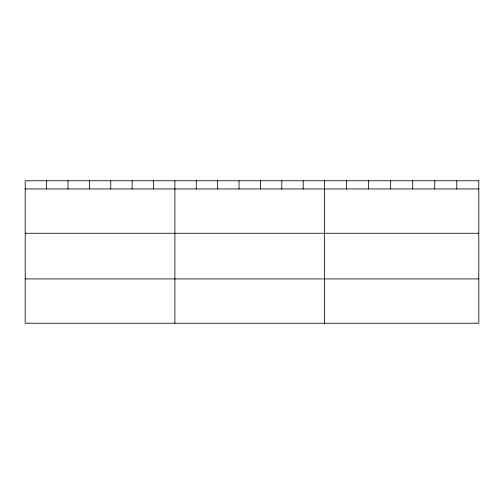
<?xml version="1.0" encoding="UTF-8"?>
<svg xmlns="http://www.w3.org/2000/svg" width="504" height="504" viewBox="0 0 504 504"><rect width="100%" height="100%" fill="white"/><g stroke="black" fill="none" stroke-linecap="round" stroke-linejoin="round"><path stroke-width="0.76" d="M25.2 188.956L478.8 188.956M25.2 233.27L478.8 233.27M25.2 278.926L478.8 278.926M456.769 180.766L456.769 188.956M434.738 180.766L434.738 188.956M412.707 180.766L412.707 188.956M390.669 180.766L390.669 188.956M368.638 180.766L368.638 188.956M346.607 180.766L346.607 188.956M324.576 180.766L324.576 323.234M303.194 180.766L303.194 188.956M281.805 180.766L281.805 188.956M260.423 180.766L260.423 188.956M239.041 180.766L239.041 188.956M217.659 180.766L217.659 188.956M196.27 180.766L196.27 188.956M174.888 180.766L174.888 323.234M153.506 180.766L153.506 188.956M132.117 180.766L132.117 188.956M110.735 180.766L110.735 188.956M89.353 180.766L89.353 188.956M67.971 180.766L67.971 188.956M46.582 180.766L46.582 188.956M478.8 180.766L25.2 180.766L25.2 323.234L478.8 323.234L478.8 180.766"/></g></svg>
